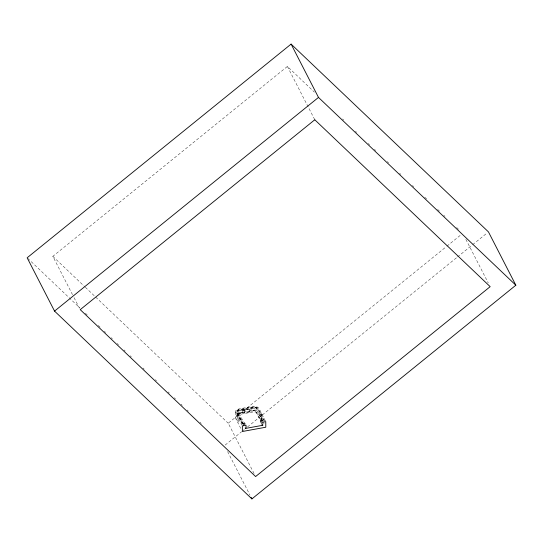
<?xml version="1.0" encoding="UTF-8"?>
<svg xmlns="http://www.w3.org/2000/svg" width="543" height="543" viewBox="0 0 543 543"><rect width="100%" height="100%" fill="white"/><g stroke="black" fill="none" stroke-linecap="round" stroke-linejoin="round"><path stroke-width="0.41" stroke-dasharray="2.71 2.04" d="M245.253 424.945C243.902 423.092 243.121 421.904 244.947 424.205M262.065 419.854C260.246 419.61 263.206 419.162 262.69 421.09M72.511 294.645L52.827 256.344L287.383 66.45L314.363 92.127M254.076 473.544L228.216 423.228L446.298 246.671M446.957 246.142L460.79 234.936M225.169 445.05L241.621 431.726M242.28 431.196L244.255 429.594M247.547 426.927L456.853 257.477M457.511 256.941L471.996 245.219M472.648 244.683L487.132 232.961M243.542 424.293L237.522 412.381A3.136 1.853 -0.3 0 1 239.789 410.033C244.343 409.924 248.708 409.15 252.963 407.63A3.136 1.853 -0.3 0 1 257.043 408.818L263.063 420.737M237.522 412.585A3.136 1.853 -0.3 0 1 239.789 410.243C244.343 410.128 248.708 409.361 252.97 407.841A3.136 1.853 -0.3 0 1 257.049 409.028M245.361 423.893L243.088 421.13L238.547 412.3A2.294 1.351 -0.3 0 1 240.081 410.61C244.608 410.447 249.006 409.707 253.262 408.207A2.294 1.351 -0.3 0 1 256.12 409.103L260.66 417.927L260.681 419.637L261.712 421.646M242.069 412.368L242.293 412.809L244.255 413.094L249.719 412.096L251.083 411.207L251.063 408.607M264.041 420.56L258.02 408.852A4.154 2.45 -0.3 0 0 256.405 407.549L255.414 407.257A4.154 2.45 -0.3 0 0 252.671 407.264L238.458 409.917A4.154 2.45 -0.3 0 0 237.21 410.576L236.66 411.146A4.154 2.45 -0.3 0 0 236.544 412.761L242.938 425.203M243.386 424.769L237.671 413.169L255.244 409.965L261.4 421.938M237.678 413.664L255.251 410.46L261.339 422.305M342.572 118.965L343.8 120.132M355.448 131.223L356.676 132.39M368.33 143.474L369.552 144.642M374.46 149.311L375.688 150.479M387.342 161.563L388.564 162.73M399.607 173.237L400.829 174.405M412.483 185.489L413.712 186.656M424.748 197.157L426.588 198.908M437.624 209.415L439.463 211.166M443.76 215.245L444.982 216.413M456.636 227.503L458.475 229.255M52.827 256.344L84.715 286.684M85.332 287.267L228.216 423.228M27.761 258.366L79.862 307.942M85.38 313.189L87.219 314.94M98.249 325.44L100.088 327.185M104.378 331.271L105.607 332.438M111.118 337.685L112.347 338.852M117.247 343.515L118.476 344.683M123.994 349.93L125.216 351.097M130.123 355.767L131.345 356.934M142.992 368.011L144.221 369.179M155.25 379.679L156.479 380.847M168.12 391.924L169.348 393.091M174.249 397.754L175.477 398.922M180.995 404.175L182.217 405.336M187.125 410.006L188.346 411.173M199.994 422.25L201.222 423.418M465.853 239.348L488.238 282.903M287.383 66.45L314.397 119.019M265.398 420.913L259.052 408.567A5.355 3.156 -0.3 0 0 252.373 406.483L239.198 408.886A5.355 3.156 -0.3 0 0 235.621 412.836L241.968 425.183M264.414 421.083L258.02 408.641A4.154 2.45 -0.3 0 0 256.405 407.338L255.414 407.046A4.154 2.45 -0.3 0 0 252.671 407.06L238.458 409.714A4.154 2.45 -0.3 0 0 237.21 410.365L236.66 410.942A4.154 2.45 -0.3 0 0 236.544 412.558L242.938 424.999M262.445 420.689L259.086 414.153A5.355 3.156 -0.3 0 0 252.407 412.076L239.232 414.479A5.355 3.156 -0.3 0 0 235.655 418.429L241.628 430.042M262.819 421.416L264.679 425.047M261.346 419.929L262.011 421.103M262.018 421.253L261.346 419.78M261.387 423.574L260.694 422.23L260.674 420.526M253.052 410.365L253.276 410.807A2.294 1.351 -0.3 0 1 256.14 411.696M250.852 410.766L251.083 411.207M239.87 412.768L240.094 413.209A2.294 1.351 -0.3 0 0 238.567 414.9M238.553 410.936L238.567 409.89M243.631 423.153L244.241 424.334M244.241 424.483L243.617 423.099M237.671 413.169L243.827 425.142M227.598 451.586L249.984 495.148M74.058 297.645L79.461 308.159M255.244 409.965L255.251 410.46M249.705 409.497L249.719 412.096M244.241 410.494L244.255 413.094M242.28 410.209L242.293 412.809M238.452 411.954L238.465 414.553M235.397 412.022L235.424 417.615M243.42 409.483L244.377 409.537L243.42 409.483M261.97 415.049L260.525 412.239L260.552 416.271L261.998 419.081L261.97 415.049M238.221 418.945L236.931 416.433L236.958 420.031L238.241 422.542L238.221 418.945"/><path stroke-width="0.81" d="M291.089 44.098L27.15 257.782L54.551 311.105L251.911 498.902L515.85 285.218L488.449 231.895L291.089 44.098L318.49 97.421L515.85 285.218M54.551 311.105L318.49 97.421M251.144 497.402L251.911 498.902M314.784 119.772L80.235 309.659L255.617 476.55L490.173 286.656L314.784 119.772M243.312 425.732L242.341 425.909L242.375 431.495L265.798 427.226L265.771 421.639L262.059 422.311L262.072 424.911L262.853 424.769L262.86 425.271L245.287 428.468L245.28 427.972L246.06 427.83L246.047 425.23L243.312 425.732"/></g></svg>
